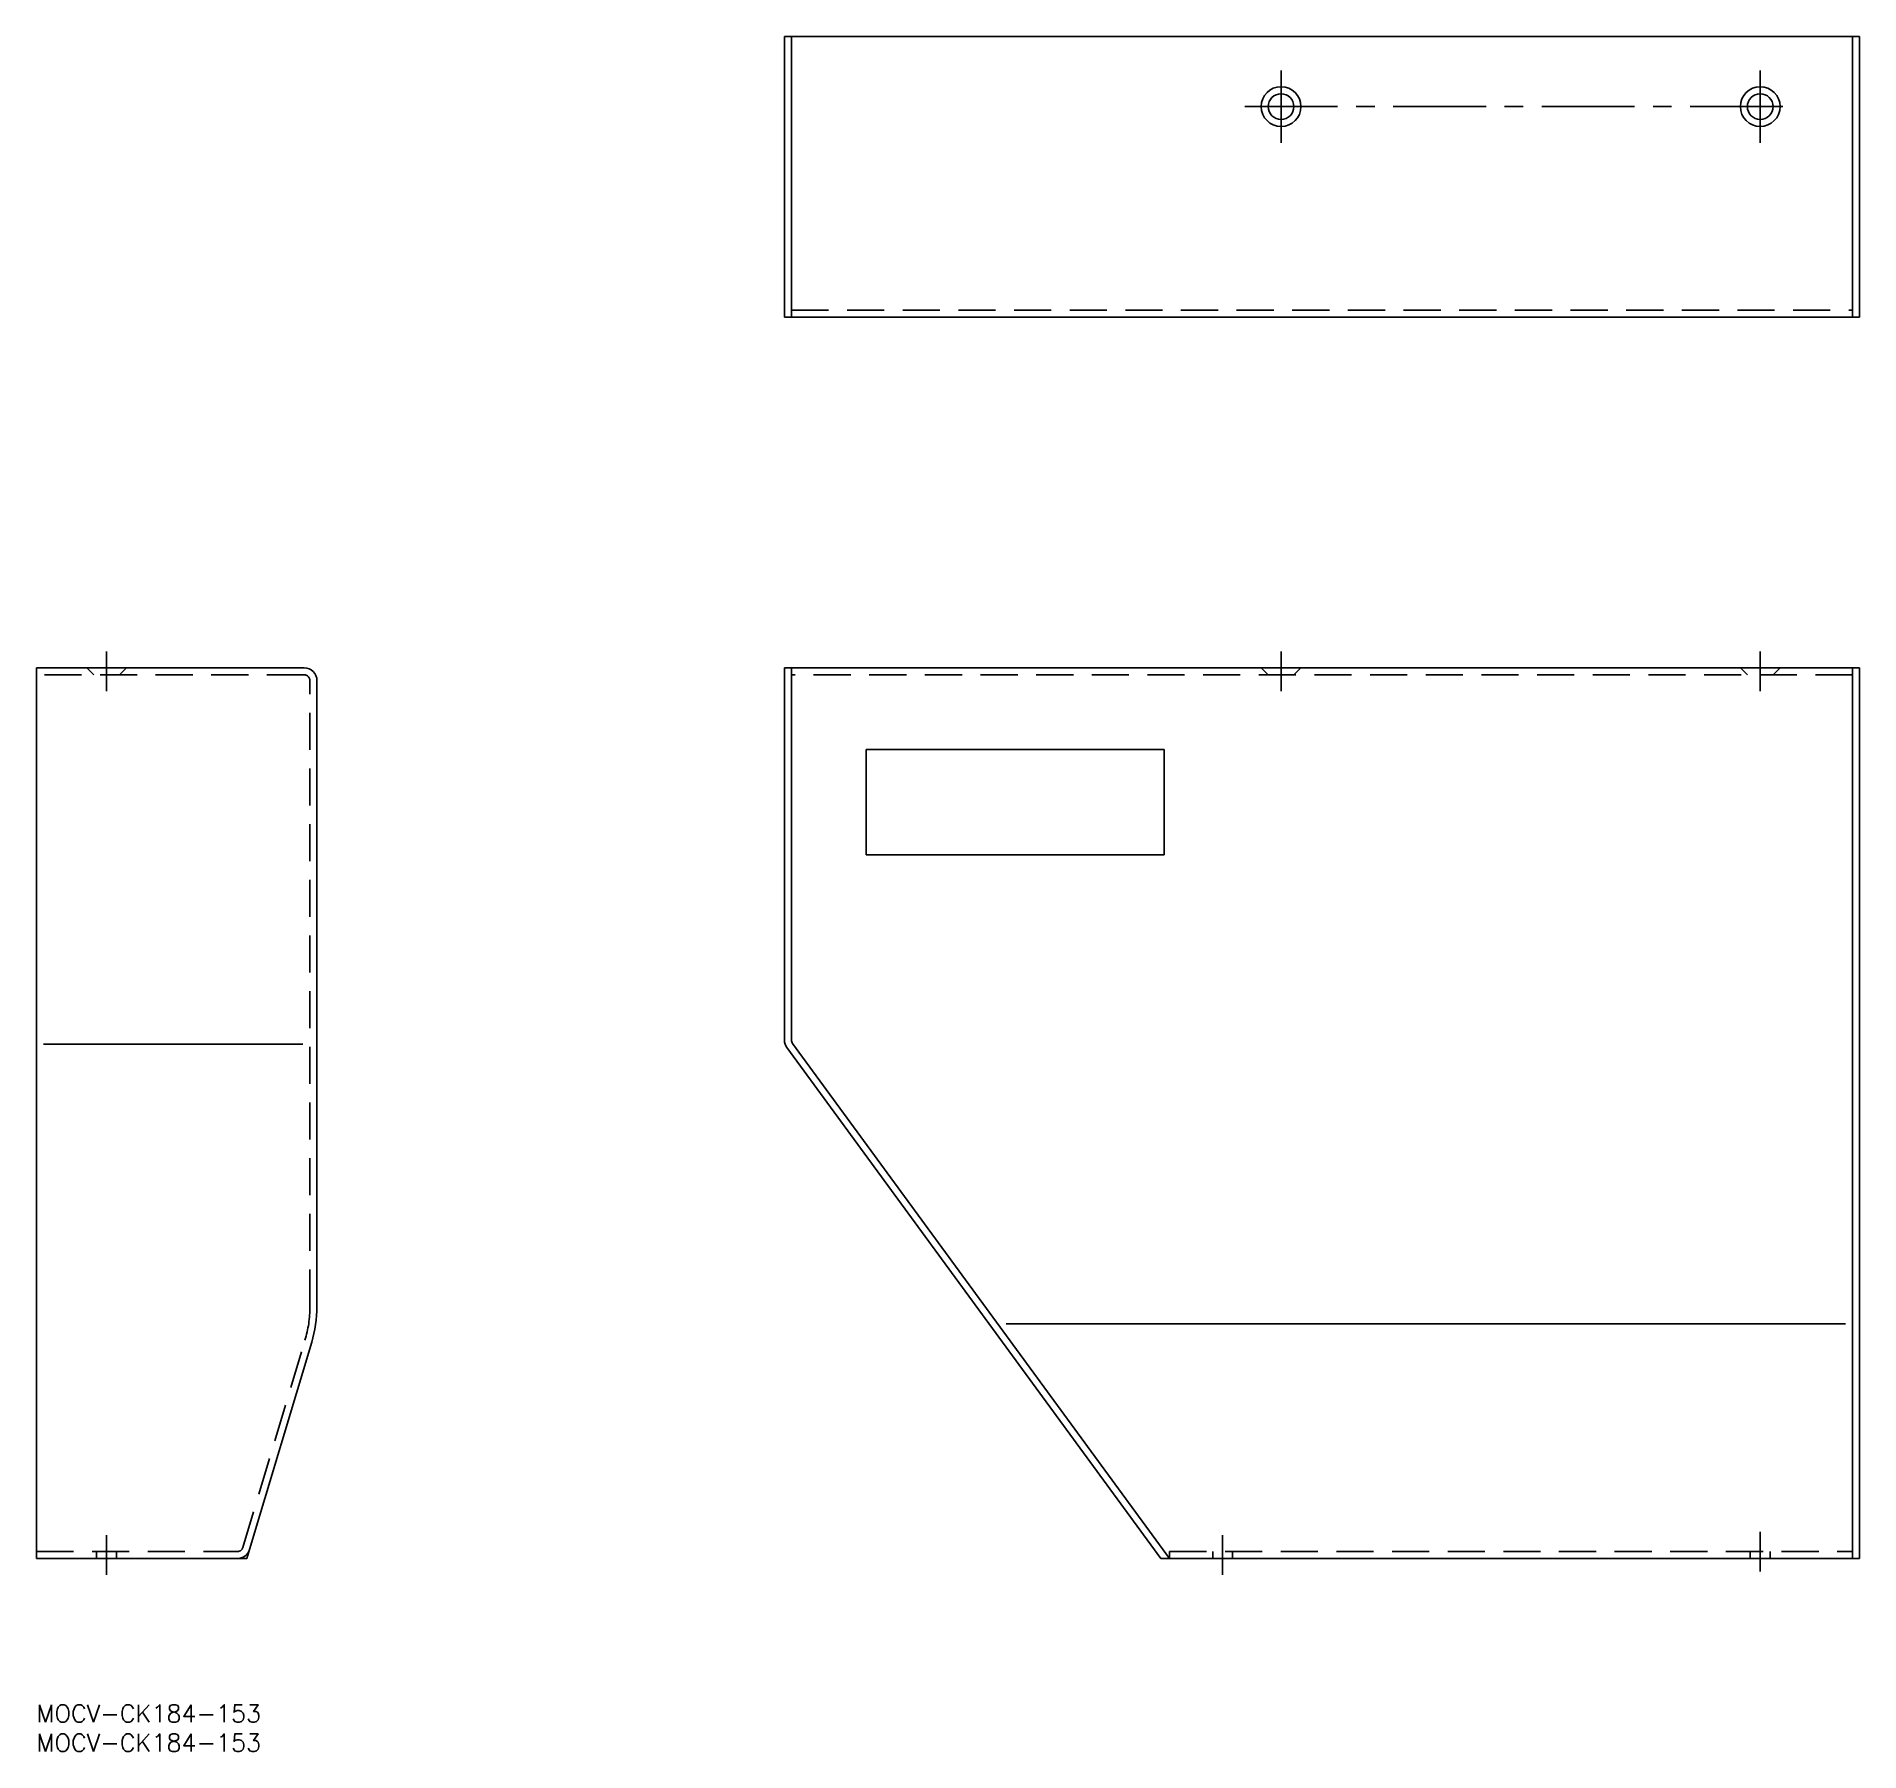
# Model space of a CAD drawing. Extents: x 0 to 312, y -10 to 284.
import ezdxf

# ---------------------------------------------------------------- set-up
doc = ezdxf.new("R2010")
doc.units = 0
doc.header["$LTSCALE"] = 0.5
doc.linetypes.add('CENTER', pattern=[50.8, 31.75, -6.35, 6.35, -6.35])
doc.linetypes.add('DASHED', pattern=[19.05, 12.7, -6.35])
doc.layers.get('0').update_dxf_attribs({"linetype": 'CONTINUOUS'})
doc.layers.add('CENTER', color=1, linetype='CENTER')
doc.styles.get("Standard").update_dxf_attribs({"font": 'txt.shx', "height": 3, "bigfont": 'bigfont.shx'})

# ---------------------------------------------------------------- blocks, each defined once
blk = doc.blocks.new('*U35')
at = {"color": 7, "linetype": 'CONTINUOUS'}
for p in [(0, -4.77), (0, -9.77)]:
    blk.add_text('MOCV-CK184-153', height=3, dxfattribs=at).set_placement(p)

msp = doc.modelspace()

# ---------------------------------------------------------------- linework, layer by layer
at = {"color": 7, "linetype": 'CONTINUOUS'}
for p, q in [((312, 283.63), (128, 283.63)), ((128, 283.63), (128, 235.63)), ((129.2, 283.63), (129.2, 235.63)), ((310.8, 235.63), (310.8, 283.63)), ((312, 235.63), (312, 283.63)), ((128, 235.63), (312, 235.63)), ((45.8, 175.63), (0, 175.63)), ((0, 175.63), (0, 23.23)), ((128, 175.63), (312, 175.63)), ((128, 111.95), (128, 175.63)), ((129.2, 175.63), (129.2, 111.95)), ((310.8, 23.23), (310.8, 175.63)), ((312, 175.63), (312, 23.23)), ((48, 66.34), (48, 173.43)), ((142, 161.63), (142, 143.63)), ((142, 161.63), (193, 161.63)), ((193, 161.63), (193, 143.63)), ((142, 143.63), (193, 143.63)), ((128.42, 110.65), (192.4, 23.23)), ((129.39, 111.36), (193.89, 23.23)), ((47.11, 60.25), (36.47, 24.8)), ((0, 23.23), (34.36, 23.23)), ((312, 23.23), (192.4, 23.23))]:
    msp.add_line(p, q, dxfattribs=at)
at = {"color": 3, "linetype": 'DASHED'}
for p, q in [((129.2, 236.83), (310.8, 236.83)), ((8.6, 175.63), (9.8, 174.43)), ((15.4, 175.63), (14.2, 174.43)), ((209.6, 175.63), (210.8, 174.43)), ((216.4, 175.63), (215.2, 174.43)), ((291.6, 175.63), (292.8, 174.43)), ((298.4, 175.63), (297.2, 174.43)), ((45.8, 174.43), (0, 174.43)), ((46.8, 66.34), (46.8, 173.43)), ((310.8, 174.43), (129.2, 174.43)), ((35.32, 25.14), (45.96, 60.59)), ((0, 24.43), (34.36, 24.43)), ((10.3, 23.23), (10.3, 24.43)), ((13.7, 23.23), (13.7, 24.43)), ((193.89, 24.43), (310.8, 24.43)), ((193.89, 23.23), (193.89, 24.43)), ((201.3, 23.23), (201.3, 24.43)), ((204.7, 23.23), (204.7, 24.43)), ((293.3, 23.23), (293.3, 24.43)), ((296.7, 23.23), (296.7, 24.43))]:
    msp.add_line(p, q, dxfattribs=at)
at = {"color": 3, "linetype": 'CONTINUOUS'}
for p, q in [((45.6, 111.23), (1.2, 111.23)), ((165.97, 63.4), (309.6, 63.4))]:
    msp.add_line(p, q, dxfattribs=at)
at = {"color": 4, "linetype": 'CONTINUOUS'}
for p in [(34.36, 23.23), (36.47, 24.79)]:
    msp.add_line(p, (36, 23.23), dxfattribs=at)
at = {"color": 7, "linetype": 'CONTINUOUS'}
for centre, radius in [((213, 271.63), 3.4), ((295, 271.63), 3.4), ((213, 271.63), 2.2), ((295, 271.63), 2.2)]:
    msp.add_circle(centre, radius, dxfattribs=at)
for centre, radius, start, end in [((45.8, 173.43), 2.2, 0, 90), ((130.2, 111.95), 2.2, 180, 216.1973), ((130.2, 111.95), 1, 180, 216.1973), ((26.8, 66.34), 21.2, 343.3008, 0), ((34.36, 25.43), 2.2, 270, 343.3008)]:
    msp.add_arc(centre, radius, start, end, dxfattribs=at)
at = {"color": 3, "linetype": 'DASHED'}
for centre, radius, start, end in [((45.8, 173.43), 1, 0, 90), ((26.8, 66.34), 20, 343.3008, 0), ((34.36, 25.43), 1, 270, 343.3008)]:
    msp.add_arc(centre, radius, start, end, dxfattribs=at)
at = {"layer": 'CENTER', "color": 1, "linetype": 'CENTER'}
for p, q in [((213, 265.43), (213, 277.82)), ((295, 265.43), (295, 277.82)), ((206.81, 271.63), (301.19, 271.63)), ((12, 171.63), (12, 178.42)), ((213, 178.42), (213, 171.63)), ((295, 178.42), (295, 171.63)), ((12, 20.43), (12, 27.22)), ((203, 20.43), (203, 27.22)), ((295, 21.03), (295, 27.82))]:
    msp.add_line(p, q, dxfattribs=at)

# ---------------------------------------------------------------- block references
at = {"color": 7, "linetype": 'CONTINUOUS'}
msp.add_blockref('*U35', (0, 0), dxfattribs=at)

doc.saveas('drawing.dxf')
